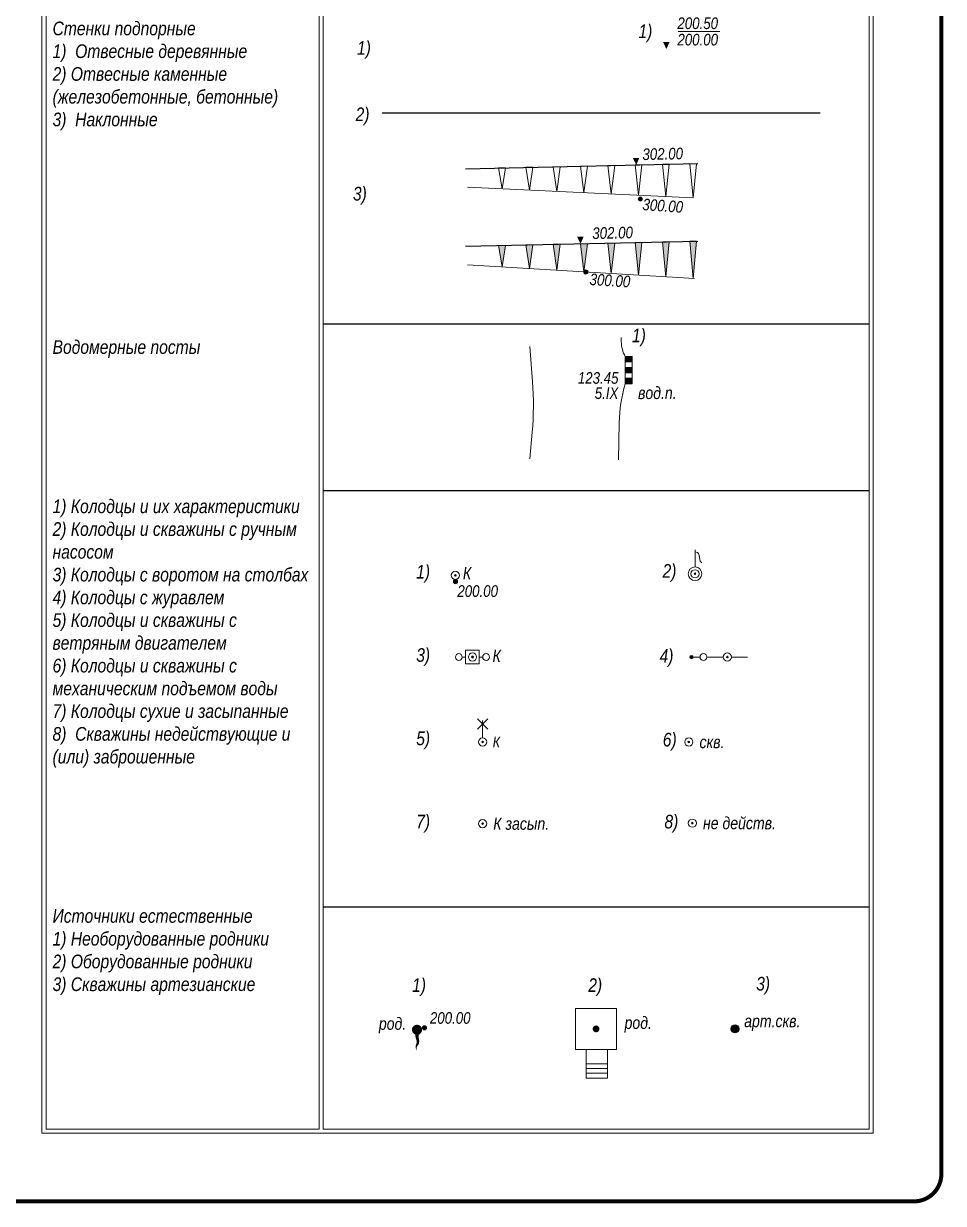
# Model space of a CAD drawing. Header units: metres. Extents: x -331 to 695, y -18 to 691.
# Drawn here: x 458.9 to 526.2, y 306.4 to 392.8 of the extents above; entities that cross this region are included whole.
import ezdxf
from ezdxf.enums import TextEntityAlignment as Align

# ---------------------------------------------------------------- set-up
doc = ezdxf.new("R2010")
doc.units = ezdxf.units.M
doc.layers.add('02 Строения и их части', color=7, linetype='Continuous', lineweight=20)
doc.layers.add('03 Инженерно-технические сооружения', color=7, linetype='Continuous', lineweight=20)
doc.layers.add('16 Гидрография', color=7, linetype='Continuous', lineweight=20, true_color=0x52a500)
doc.layers.add('17 Рельеф', color=7, linetype='Continuous', lineweight=15, true_color=0xa55200)
doc.styles.add('СП_Д', font='ARIALNI.TTF')

# ---------------------------------------------------------------- blocks, each defined once
blk = doc.blocks.new('*U538')
at = {"linetype": 'Continuous', "lineweight": -2}
h = blk.add_hatch(color=256, dxfattribs=at)
h.dxf.hatch_style = 1
h.paths.add_polyline_path([(0.16, 0, 1), (-0.16, 0, 1)])
at = {"color": 7, "linetype": 'Continuous', "lineweight": -2}
blk.add_lwpolyline([(-1, 1), (1, 1), (1, -1), (-1, -1)], close=True, dxfattribs=at)
for points in [[(-1.5, 0), (-1, 0)], [(1, 0), (1.5, 0)]]:
    blk.add_lwpolyline(points, dxfattribs=at)
blk.add_circle((-2, 0), 0.5, dxfattribs=at)
at = {"linetype": 'Continuous', "lineweight": -2}
for radius in [0.6, 0.16]:
    blk.add_circle((0, 0), radius, dxfattribs=at)
at = {"color": 7, "linetype": 'Continuous', "lineweight": -2, "insert": (2.94, 1.07), "char_height": 1.8, "attachment_point": 1, "style": 'СП_Д', "bg_fill": 3, "box_fill_scale": 1, "bg_fill_color": 256, "bg_fill_transparency": 0}
blk.add_mtext('К', dxfattribs=at)
at = {"color": 7, "linetype": 'Continuous', "lineweight": -2}
blk.add_circle((2, 0), 0.5, dxfattribs=at)
blk = doc.blocks.new('СП_7.80')
at = {"linetype": 'Continuous', "lineweight": -2}
blk.add_hatch(color=0, dxfattribs=at).paths.add_polyline_path([(-5.5, 0, 1), (-5, 0, 1)])
h = blk.add_hatch(color=256, dxfattribs=at)
edge = h.paths.add_edge_path()
edge.add_arc((0, 0), 0.12, 0, 360)
at = {"color": 0, "linetype": 'Continuous', "lineweight": -2}
for points in [[(-4, 0), (-5, 0)], [(-0.6, 0), (-3, 0)], [(2.97, 0), (0.6, 0)]]:
    blk.add_lwpolyline(points, dxfattribs=at)
for centre, radius in [((-5.25, 0), 0.25), ((-3.5, 0), 0.5)]:
    blk.add_circle(centre, radius, dxfattribs=at)
at = {"linetype": 'Continuous', "lineweight": -2}
for radius in [0.6, 0.12]:
    blk.add_circle((0, 0), radius, dxfattribs=at)
blk = doc.blocks.new('*U209')
at = {"linetype": 'Continuous', "lineweight": -2}
h = blk.add_hatch(color=256, dxfattribs=at)
h.dxf.hatch_style = 1
h.paths.add_polyline_path([(-0.6, 0, 1), (0.6, 0, 1)])
at = {"linetype": 'Continuous', "lineweight": 5}
blk.add_circle((0, 0), 0.6, dxfattribs=at)
at = {"color": 0, "linetype": 'Continuous', "lineweight": -2, "style": 'СП_Д'}
blk.add_attdef('Скв._001', (1.34, 0.25), '', height=1.8, dxfattribs=at)
blk = doc.blocks.new('*U537')
at = {"linetype": 'Continuous', "lineweight": 15, "ltscale": 0.5}
h = blk.add_hatch(color=256, dxfattribs=at)
h.dxf.hatch_style = 1
edge = h.paths.add_edge_path()
edge.add_arc((0, 0), 0.75, 0, 360)
at = {"linetype": 'Continuous', "lineweight": 15}
blk.add_lwpolyline([(0, 0, 0.6, 0.5, 0), (0, -0.75, 0.5, 0.4, 0.074911), (0.1, -1.45, 0.4, 0.3, -0.221027), (0, -2.21, 0.3, 0, 0.293537), (0, -3.04, 0, 0, 2.511964)], format="xyseb", dxfattribs=at)
at = {"color": 0, "linetype": 'Continuous', "lineweight": -2, "style": 'СП_Д'}
blk.add_attdef('N', (-5.59, 0), '', height=1.8, dxfattribs=at)
blk = doc.blocks.new('СП_Точка')
at = {"linetype": 'Continuous', "lineweight": -2}
h = blk.add_hatch(color=0, dxfattribs=at)
h.dxf.hatch_style = 1
h.paths.add_polyline_path([(-0.15, 0, 1), (0.15, 0, 1)])
at = {"color": 0, "linetype": 'Continuous', "lineweight": 0}
blk.add_circle((0, 0), 0.15, dxfattribs=at)
blk = doc.blocks.new('*U667')
at = {"color": 0, "linetype": 'Continuous', "lineweight": -2, "xscale": 2, "yscale": 2, "zscale": 2}
blk.add_blockref('СП_Точка', (0, 0), dxfattribs=at)
at = {"color": 0, "linetype": 'Continuous', "lineweight": 15, "style": 'СП_Д'}
blk.add_attdef('Z', text='', height=1.7, dxfattribs=at).set_placement((0.9, 2.3), align=Align.TOP_LEFT)
blk = doc.blocks.new('*U475')
at = {"linetype": 'Continuous', "lineweight": 15, "ltscale": 0.5}
h = blk.add_hatch(color=256, dxfattribs=at)
h.dxf.hatch_style = 1
edge = h.paths.add_edge_path()
edge.add_arc((0, 0), 0.5, 0, 360)
at = {"color": 0, "linetype": 'Continuous', "lineweight": -2, "style": 'СП_Д'}
blk.add_attdef('N', (4.18, 0), '', height=1.8, dxfattribs=at)
blk = doc.blocks.new('*U560')
at = {"color": 0, "lineweight": -2}
blk.add_solid([(0, 0), (-0.48, 1.03), (0.48, 1.03)], dxfattribs=at)
at = {"color": 0, "lineweight": -2, "style": 'СП_Д'}
blk.add_attdef('Z', (0.93, 0.69), '', height=1.7, dxfattribs=at)
blk = doc.blocks.new('*U666')
at = {"color": 0, "linetype": 'Continuous', "lineweight": -2, "xscale": 2, "yscale": 2, "zscale": 2}
blk.add_blockref('СП_Точка', (0, 0), dxfattribs=at)
at = {"color": 0, "linetype": 'Continuous', "lineweight": 15, "style": 'СП_Д'}
blk.add_attdef('Z', text='', height=1.7, rotation=356.0544, dxfattribs=at).set_placement((0.5, 0.08), align=Align.TOP_LEFT)
blk = doc.blocks.new('*U561')
at = {"color": 0, "lineweight": -2}
blk.add_solid([(0, 0), (-0.48, 1.03), (0.48, 1.03)], dxfattribs=at)
at = {"color": 0, "lineweight": -2, "style": 'СП_Д'}
blk.add_attdef('Z', (1.75, 0.65), '', height=1.7, dxfattribs=at)
blk = doc.blocks.new('*U709')
at = {"color": 0, "linetype": 'Continuous', "lineweight": -2, "xscale": 2, "yscale": 2, "zscale": 2}
blk.add_blockref('СП_Точка', (0, 0), dxfattribs=at)
at = {"color": 0, "linetype": 'Continuous', "lineweight": 15, "style": 'СП_Д'}
blk.add_attdef('Z', text='', height=1.7, rotation=356.4364, dxfattribs=at).set_placement((0.73, -0.2), align=Align.TOP_LEFT)
blk = doc.blocks.new('*U539')
at = {"ltscale": 0.5}
h = blk.add_hatch(color=0, dxfattribs=at)
h.dxf.hatch_style = 1
h.paths.add_polyline_path([(0, 3.2), (1, 3.2), (1, 4), (0, 4)])
h = blk.add_hatch(color=0, dxfattribs=at)
h.dxf.hatch_style = 1
h.paths.add_polyline_path([(0, 1.6), (1, 1.6), (1, 2.4), (0, 2.4)])
h = blk.add_hatch(color=0, dxfattribs=at)
h.dxf.hatch_style = 1
h.paths.add_polyline_path([(0, 0), (1, 0), (1, 0.8), (0, 0.8)])
at = {"color": 0, "ltscale": 0.5}
for points in [[(0, 0), (1, 0), (1, 4), (0, 4)], [(0, 3.2), (1, 3.2), (1, 4), (0, 4)], [(0, 1.6), (1, 1.6), (1, 2.4), (0, 2.4)], [(0, 0), (1, 0), (1, 0.8), (0, 0.8)]]:
    blk.add_lwpolyline(points, close=True, dxfattribs=at)
at = {"color": 0, "style": 'СП_Д', "flags": 8}
for tag, p in [('ОТМЕТКА', (-1, 0)), ('ДАТА', (-1.02, -2.22))]:
    blk.add_attdef(tag, text='', height=1.7, dxfattribs=at).set_placement(p, align=Align.RIGHT)
blk.add_attdef('ВОДНЫЙ_ПОСТ', (1.87, -2.24), '', height=1.8, dxfattribs=at)
blk = doc.blocks.new('СП_7.79')
at = {"lineweight": 15}
h = blk.add_hatch(color=92, dxfattribs=at)
edge = h.paths.add_edge_path()
edge.add_arc((0, 0), 0.12, 0, 360)
at = {"color": 0, "linetype": 'Continuous', "lineweight": 20}
for points in [[(0, 1), (0, 3.5)], [(0, 3.22), (0.36, 3.11), (0.53, 2.99), (0.62, 2.69), (0.77, 1.87), (1, 1.6)]]:
    blk.add_lwpolyline(points, dxfattribs=at)
blk.add_circle((0, 0), 1, dxfattribs=at)
at = {"color": 92, "lineweight": 15}
for radius in [0.6, 0.12]:
    blk.add_circle((0, 0), radius, dxfattribs=at)
blk = doc.blocks.new('*U238')
at = {"color": 0, "lineweight": -2}
for p, q in [((2.1, 3.16), (2.1, 0)), ((2.8, 3.16), (2.8, 0)), ((3.5, 3.16), (3.5, 0))]:
    blk.add_line(p, q, dxfattribs=at)
blk.add_lwpolyline([(4.2, 3.16), (4.2, 0), (0, 0), (0, 3.16), (4.2, 3.16)], dxfattribs=at)
blk = doc.blocks.new('*U486')
at = {"linetype": 'Continuous', "lineweight": 15, "ltscale": 0.5}
blk.add_lwpolyline([(-0.5, 0), (0, -5), (0.5, 0)], close=True, dxfattribs=at)
blk = doc.blocks.new('*U485')
at = {"linetype": 'Continuous', "lineweight": 15, "ltscale": 0.5}
blk.add_lwpolyline([(-0.5, 0), (0, -4.72), (0.5, 0)], close=True, dxfattribs=at)
blk = doc.blocks.new('*U484')
at = {"linetype": 'Continuous', "lineweight": 15, "ltscale": 0.5}
blk.add_lwpolyline([(-0.5, 0), (0, -4.45), (0.5, 0)], close=True, dxfattribs=at)
blk = doc.blocks.new('*U483')
at = {"linetype": 'Continuous', "lineweight": 15, "ltscale": 0.5}
blk.add_lwpolyline([(-0.5, 0), (0, -4.17), (0.5, 0)], close=True, dxfattribs=at)
blk = doc.blocks.new('*U482')
at = {"linetype": 'Continuous', "lineweight": 15, "ltscale": 0.5}
blk.add_lwpolyline([(-0.5, 0), (0, -3.89), (0.5, 0)], close=True, dxfattribs=at)
blk = doc.blocks.new('*U481')
at = {"linetype": 'Continuous', "lineweight": 15, "ltscale": 0.5}
blk.add_lwpolyline([(-0.5, 0), (0, -3.62), (0.5, 0)], close=True, dxfattribs=at)
blk = doc.blocks.new('*U480')
at = {"linetype": 'Continuous', "lineweight": 15, "ltscale": 0.5}
blk.add_lwpolyline([(-0.5, 0), (0, -3.34), (0.5, 0)], close=True, dxfattribs=at)
blk = doc.blocks.new('*U479')
at = {"linetype": 'Continuous', "lineweight": 15, "ltscale": 0.5}
blk.add_lwpolyline([(-0.5, 0), (0, -3.06), (0.5, 0)], close=True, dxfattribs=at)
blk = doc.blocks.new('*U504')
at = {"linetype": 'Continuous', "lineweight": 15, "ltscale": 0.5}
h = blk.add_hatch(color=0, dxfattribs=at)
h.dxf.hatch_style = 1
h.paths.add_polyline_path([(-0.5, 0), (0, -5.45), (0.5, 0)])
blk.add_lwpolyline([(-0.5, 0), (0, -5.45), (0.5, 0)], close=True, dxfattribs=at)
blk = doc.blocks.new('*U511')
at = {"linetype": 'Continuous', "lineweight": 15, "ltscale": 0.5}
h = blk.add_hatch(color=0, dxfattribs=at)
h.dxf.hatch_style = 1
h.paths.add_polyline_path([(-0.5, 0), (0, -5.12), (0.5, 0)])
blk.add_lwpolyline([(-0.5, 0), (0, -5.12), (0.5, 0)], close=True, dxfattribs=at)
blk = doc.blocks.new('*U510')
at = {"linetype": 'Continuous', "lineweight": 15, "ltscale": 0.5}
h = blk.add_hatch(color=0, dxfattribs=at)
h.dxf.hatch_style = 1
h.paths.add_polyline_path([(-0.5, 0), (0, -4.78), (0.5, 0)])
blk.add_lwpolyline([(-0.5, 0), (0, -4.78), (0.5, 0)], close=True, dxfattribs=at)
blk = doc.blocks.new('*U506')
at = {"linetype": 'Continuous', "lineweight": 15, "ltscale": 0.5}
h = blk.add_hatch(color=0, dxfattribs=at)
h.dxf.hatch_style = 1
h.paths.add_polyline_path([(-0.5, 0), (0, -4.45), (0.5, 0)])
blk.add_lwpolyline([(-0.5, 0), (0, -4.45), (0.5, 0)], close=True, dxfattribs=at)
blk = doc.blocks.new('*U507')
at = {"linetype": 'Continuous', "lineweight": 15, "ltscale": 0.5}
h = blk.add_hatch(color=0, dxfattribs=at)
h.dxf.hatch_style = 1
h.paths.add_polyline_path([(-0.5, 0), (-0.03, -4.12), (0.5, 0)])
blk.add_lwpolyline([(-0.5, 0), (-0.03, -4.12), (0.5, 0)], close=True, dxfattribs=at)
blk = doc.blocks.new('*U508')
at = {"linetype": 'Continuous', "lineweight": 15, "ltscale": 0.5}
h = blk.add_hatch(color=0, dxfattribs=at)
h.dxf.hatch_style = 1
h.paths.add_polyline_path([(-0.5, 0), (0, -3.79), (0.5, 0)])
blk.add_lwpolyline([(-0.5, 0), (0, -3.79), (0.5, 0)], close=True, dxfattribs=at)
blk = doc.blocks.new('*U509')
at = {"linetype": 'Continuous', "lineweight": 15, "ltscale": 0.5}
h = blk.add_hatch(color=0, dxfattribs=at)
h.dxf.hatch_style = 1
h.paths.add_polyline_path([(-0.5, 0), (0, -3.46), (0.5, 0)])
blk.add_lwpolyline([(-0.5, 0), (0, -3.46), (0.5, 0)], close=True, dxfattribs=at)
blk = doc.blocks.new('*U505')
at = {"linetype": 'Continuous', "lineweight": 15, "ltscale": 0.5}
h = blk.add_hatch(color=0, dxfattribs=at)
h.dxf.hatch_style = 1
h.paths.add_polyline_path([(-0.5, 0), (0, -3.13), (0.5, 0)])
blk.add_lwpolyline([(-0.5, 0), (0, -3.13), (0.5, 0)], close=True, dxfattribs=at)
blk = doc.blocks.new('СП_7.81')
at = {"linetype": 'Continuous', "lineweight": 15}
h = blk.add_hatch(color=0, dxfattribs=at)
edge = h.paths.add_edge_path()
edge.add_arc((0, 0), 0.12, 0, 360)
at = {"color": 0, "linetype": 'Continuous', "lineweight": -2}
for points in [[(-0.75, 1.9), (0.75, 3.4)], [(-0.75, 3.4), (0.75, 1.9)], [(0, 0.6), (0, 3.15)]]:
    blk.add_lwpolyline(points, dxfattribs=at)
at = {"color": 0, "linetype": 'Continuous', "lineweight": 15}
for radius in [0.6, 0.12]:
    blk.add_circle((0, 0), radius, dxfattribs=at)
at = {"color": 7, "linetype": 'Continuous', "lineweight": 15, "ltscale": 0.5, "style": 'СП_Д', "flags": 4}
blk.add_attdef('К', text='', height=1.8, dxfattribs=at).set_placement((1.48, 0), align=Align.TOP_LEFT)
blk = doc.blocks.new('*U565')
at = {"linetype": 'Continuous', "lineweight": -2}
h = blk.add_hatch(color=92, dxfattribs=at)
edge = h.paths.add_edge_path()
edge.add_arc((0, 0), 0.12, 0, 360)
at = {"color": 92, "linetype": 'Continuous', "lineweight": -2}
for radius in [0.6, 0.12]:
    blk.add_circle((0, 0), radius, dxfattribs=at)
at = {"color": 0, "linetype": 'Continuous', "lineweight": 15, "ltscale": 0.5, "style": 'СП_Д', "flags": 4}
blk.add_attdef('P', text='', height=1.8, dxfattribs=at).set_placement((1.57, 0), align=Align.MIDDLE_LEFT)
blk = doc.blocks.new('*U566')
at = {"linetype": 'Continuous', "lineweight": -2}
h = blk.add_hatch(color=92, dxfattribs=at)
edge = h.paths.add_edge_path()
edge.add_arc((0, 0), 0.12, 0, 360)
at = {"color": 92, "linetype": 'Continuous', "lineweight": -2}
for radius in [0.6, 0.12]:
    blk.add_circle((0, 0), radius, dxfattribs=at)
at = {"color": 0, "linetype": 'Continuous', "lineweight": 15, "ltscale": 0.5, "style": 'СП_Д', "flags": 4}
blk.add_attdef('P', text='', height=1.8, dxfattribs=at).set_placement((1.11, 0.31), align=Align.MIDDLE_LEFT)
blk = doc.blocks.new('*U725')
at = {"color": 0, "linetype": 'Continuous', "lineweight": -2, "xscale": 2, "yscale": 2, "zscale": 2}
blk.add_blockref('СП_Точка', (0, 0), dxfattribs=at)
at = {"color": 0, "linetype": 'Continuous', "lineweight": 15, "style": 'СП_Д'}
blk.add_attdef('Z', text='', height=1.7, dxfattribs=at).set_placement((0.39, -0.52), align=Align.TOP_LEFT)
blk = doc.blocks.new('*U813')
at = {"color": 0, "linetype": 'Continuous'}
blk.add_lwpolyline([(1.73, 2.59), (7.85, 2.59)], dxfattribs=at)
blk.add_solid([(-0.48, 1.03), (0.48, 1.03), (0, 0)], dxfattribs=at)
at = {"color": 0, "linetype": 'Continuous', "style": 'СП_Д'}
for tag, p in [('V', (1.73, 4.64)), ('N', (1.73, 2.24))]:
    blk.add_attdef(tag, text='', height=1.7, dxfattribs=at).set_placement(p, align=Align.TOP_LEFT)

msp = doc.modelspace()

# ---------------------------------------------------------------- linework, layer by layer
at = {"color": 7, "linetype": 'Continuous', "lineweight": 13, "ltscale": 0.5}
for points in [[(460.2, 311.502), (521.1, 311.502), (521.1, 455.482), (460.2, 455.482)], [(460.5, 311.802), (480.5, 311.802), (480.5, 443.531), (460.5, 443.531)], [(480.8, 311.802), (520.8, 311.802), (520.8, 443.531), (480.8, 443.531)]]:
    msp.add_lwpolyline(points, close=True, dxfattribs=at)
at = {"color": 253, "ltscale": 0.5}
for points in [[(480.8, 370.778), (520.8, 370.778)], [(480.8, 358.575), (520.8, 358.575)], [(480.8, 328.069), (520.8, 328.069)]]:
    msp.add_lwpolyline(points, dxfattribs=at)
at = {"layer": '02 Строения и их части', "linetype": 'Continuous', "lineweight": 15, "ltscale": 0.5}
msp.add_lwpolyline([(499.3, 317.636), (502.3, 317.636), (502.3, 320.636), (499.3, 320.636)], close=True, dxfattribs=at)
at = {"layer": '03 Инженерно-технические сооружения', "lineweight": -2, "ltscale": 0.5}
msp.add_lwpolyline([(485.126, 386.247), (517.227, 386.248)], dxfattribs=at)
at = {"layer": '03 Инженерно-технические сооружения', "linetype": 'Continuous', "lineweight": 30, "ltscale": 0.5}
for points in [[(491.223, 382.145), (508.247, 382.522)], [(491.224, 376.462), (508.248, 376.839)]]:
    msp.add_lwpolyline(points, dxfattribs=at)
at = {"layer": '03 Инженерно-технические сооружения', "linetype": 'Continuous', "lineweight": 20, "ltscale": 0.5}
for points in [[(507.914, 380.014), (491.377, 380.793)], [(508.01, 374.103), (491.377, 375.111)]]:
    msp.add_lwpolyline(points, dxfattribs=at)
at = {"layer": '16 Гидрография'}
for points in [[(495.958, 369.12), (496.144, 366.558, -0.038417), (496.127, 362.838), (495.959, 360.885)], [(502.632, 369.787), (502.643, 369.458, 0.122141), (502.943, 368.396, 0.580814)], [(502.452, 360.824), (502.503, 363.532, -0.066956), (502.943, 366.396, -0.748136)]]:
    msp.add_lwpolyline(points, format="xyb", dxfattribs=at)

# ---------------------------------------------------------------- block references
at = {"layer": '02 Строения и их части', "color": 0, "linetype": 'Continuous', "lineweight": 20, "ltscale": 0.5, "xscale": 0.5, "yscale": 0.5, "zscale": 0.5, "rotation": 270}
msp.add_blockref('*U238', (500.065, 317.636), dxfattribs=at)
at = {"layer": '03 Инженерно-технические сооружения', "color": 0, "linetype": 'Continuous', "lineweight": 20, "ltscale": 0.5}
ref = msp.add_blockref('*U813', (505.95, 390.911), dxfattribs=dict(at, xscale=0.5, yscale=0.5, zscale=0.5))
ref.add_attrib('V_001', '200.50', (506.759, 392.377), dxfattribs={"layer": '0', "color": 0, "linetype": 'Continuous', "height": 0.85, "style": 'СП_Д'})
ref.add_attrib('N_001', '200.00', (506.759, 391.177), dxfattribs={"layer": '0', "color": 0, "linetype": 'Continuous', "height": 0.85, "style": 'СП_Д'})
at = {"layer": '03 Инженерно-технические сооружения', "color": 0, "linetype": 'Continuous', "lineweight": 20, "ltscale": 2, "xscale": 0.5, "yscale": 0.5, "zscale": 0.5, "rotation": 1.267531289181195}
for name, p in [('*U560', (503.745, 382.422)), ('*U561', (499.663, 376.649))]:
    msp.add_blockref(name, p, dxfattribs=at).add_auto_attribs({'Z': '302.00'})
at = {"layer": '03 Инженерно-технические сооружения', "linetype": 'Continuous', "lineweight": 15, "ltscale": 0.5, "xscale": 0.5, "yscale": 0.5, "zscale": 0.5}
for name, p in [('*U479', (493.914, 382.205)), ('*U480', (495.914, 382.249)), ('*U481', (497.914, 382.293)), ('*U482', (499.914, 382.337)), ('*U483', (501.914, 382.382)), ('*U484', (503.914, 382.426)), ('*U485', (505.914, 382.47)), ('*U486', (507.914, 382.514)), ('*U504', (507.914, 376.832)), ('*U505', (493.914, 376.522)), ('*U509', (495.914, 376.566)), ('*U508', (497.914, 376.61)), ('*U507', (499.914, 376.655)), ('*U506', (501.914, 376.699)), ('*U510', (503.914, 376.743)), ('*U511', (505.914, 376.787))]:
    msp.add_blockref(name, p, dxfattribs=at)
at = {"layer": '16 Гидрография', "color": 0, "linetype": 'Continuous', "lineweight": 20}
ref = msp.add_blockref('*U539', (502.943, 366.396), dxfattribs=dict(at, xscale=0.5, yscale=0.5, zscale=0.5))
ref.add_attrib('ОТМЕТКА', '123.45', dxfattribs={"layer": '0', "color": 0, "height": 0.85, "style": 'СП_Д'}).set_placement((502.443, 366.396), align=Align.RIGHT)
ref.add_attrib('ДАТА', '5.IX', dxfattribs={"layer": '0', "color": 0, "height": 0.85, "style": 'СП_Д'}).set_placement((502.434, 365.286), align=Align.RIGHT)
ref.add_attrib('ВОДНЫЙ_ПОСТ', 'вод.п.', (503.877, 365.276), dxfattribs={"layer": '0', "color": 0, "height": 0.9, "style": 'СП_Д'})
at = {"layer": '16 Гидрография', "color": 0, "linetype": 'Continuous', "lineweight": 20, "xscale": 0.5, "yscale": 0.5, "zscale": 0.5}
for name, p in [('СП_7.79', (508.05, 352.474)), ('СП_7.80', (510.419, 346.373))]:
    msp.add_blockref(name, p, dxfattribs=at)
at = {"layer": '16 Гидрография', "color": 0, "linetype": 'Continuous', "lineweight": 15, "ltscale": 0.5, "xscale": 0.5, "yscale": 0.5, "zscale": 0.5}
for name, p, values in [('*U566', (490.489, 352.359), {'P': 'К'}), ('*U565', (507.595, 340.153), {'P': 'скв.'}), ('*U565', (492.486, 334.17), {'P': 'К засып.'}), ('*U565', (507.851, 334.21), {'P': 'не действ.'})]:
    msp.add_blockref(name, p, dxfattribs=at).add_auto_attribs(values)
at = {"layer": '16 Гидрография', "linetype": 'Continuous', "lineweight": 15, "ltscale": 0.5}
ref = msp.add_blockref('СП_7.81', (492.486, 340.153), dxfattribs=dict(at, xscale=0.5, yscale=0.5, zscale=0.5))
ref.add_attrib('К', 'К', dxfattribs={"layer": '0', "color": 7, "linetype": 'Continuous', "lineweight": 15, "ltscale": 0.5, "height": 0.8, "style": 'СП_Д', "flags": 4}).set_placement((493.227, 340.153), align=Align.MIDDLE_LEFT)
at = {"layer": '16 Гидрография', "color": 0, "linetype": 'Continuous', "lineweight": 20, "xscale": 0.5, "yscale": 0.5, "zscale": 0.5}
for name, p, values in [('*U537', (487.681, 319.07), {'N': 'род.'}), ('*U475', (500.8, 319.136), {'N': 'род.'}), ('*U209', (510.984, 319.136), {'Скв._001': 'арт.скв.'})]:
    msp.add_blockref(name, p, dxfattribs=at).add_auto_attribs(values)
at = {"layer": '16 Гидрография', "color": 0, "linetype": 'Continuous', "lineweight": 20, "ltscale": 0.5}
ref = msp.add_blockref('*U667', (488.233, 319.215), dxfattribs=dict(at, xscale=0.5, yscale=0.5, zscale=0.5))
ref.add_attrib('Z_001', '200.00', (488.626, 319.512), dxfattribs={"layer": '0', "color": 0, "linetype": 'Continuous', "lineweight": 15, "height": 0.85, "style": 'СП_Д'})
at = {"layer": '17 Рельеф', "color": 0, "linetype": 'Continuous', "lineweight": 20, "ltscale": 0.5}
ref = msp.add_blockref('*U666', (504.037, 379.924), dxfattribs=dict(at, xscale=0.5, yscale=0.5, zscale=0.5))
ref.add_attrib('Z_001', '300.00', (504.175, 379.116), dxfattribs={"layer": '0', "color": 0, "linetype": 'Continuous', "lineweight": 15, "height": 0.85, "rotation": 356.05436, "style": 'СП_Д'})
ref = msp.add_blockref('*U709', (500.047, 374.58), dxfattribs=dict(at, xscale=0.5, yscale=0.5, zscale=0.5))
ref.add_attrib('Z_001', '300.00', (500.304, 373.632), dxfattribs={"layer": '0', "color": 0, "linetype": 'Continuous', "lineweight": 15, "height": 0.85, "rotation": 356.43645, "style": 'СП_Д'})
ref = msp.add_blockref('*U725', (490.498, 351.894), dxfattribs=dict(at, xscale=0.5, yscale=0.5, zscale=0.5))
ref.add_attrib('Z_001', '200.00', (490.637, 350.781), dxfattribs={"layer": '0', "color": 0, "linetype": 'Continuous', "lineweight": 15, "height": 0.85, "style": 'СП_Д'})

# ---------------------------------------------------------------- texts
at = {"color": 7, "ltscale": 0.5, "insert": (460.979, 442.933), "char_height": 1, "width": 19.22202, "attachment_point": 1, "style": 'СП_Д'}
msp.add_mtext('1) Водопропускные трубы под дорогами\\P2) Трубы под дорогами на съездах с дорог и улиц\\P3) Характеристики труб на планах мелиоративного назанчения \\P\\P\\P1) Пешеходные мосты и мосты до 1м\\P2) Малые мосты\\Pдлиной от 1 до 3 м\\P\\PКаналы, канализованные участки рек и канавы:\\P1)  Наземные\\P2) Наземные бетонированные\\P3) Канавы сухие и их характеристики\\P\\PУстья дренажных коллекторов на осушительных каналах\\P\\P\\P\\P\\P\\P\\P\\PСтенки подпорные \\P1)  Отвесные деревянные\\P2) Отвесные каменные (железобетонные, бетонные)\\P3)  Наклонные\\P\\P\\P\\P\\P\\P\\P\\P\\P\\PВодомерные посты\\P\\P\\P\\P\\P\\P\\P1) Колодцы и их характеристики\\P2) Колодцы и скважины с ручным насосом\\P3) Колодцы с воротом на столбах\\P4) Колодцы с журавлем\\P5) Колодцы и скважины с ветряным двигателем\\P6) Колодцы и скважины с механическим подъемом воды\\P7) Колодцы сухие и засыпанные\\P8)  Скважины недействующие и (или) заброшенные\\P\\P\\P\\P\\P\\P\\PИсточники естественные\\P1) Необорудованные родники\\P2) Оборудованные родники\\P3) Скважины артезианские ', dxfattribs=at)
at = {"color": 212, "lineweight": 13, "true_color": 0xe000e0, "char_height": 1, "width": 1, "attachment_point": 5, "style": 'СП_Д'}
for s, insert in [('1)', (504.415, 392.064)), ('1)', (483.793, 390.846)), ('2)', (483.69, 385.981)), ('3)', (483.494, 380.167)), ('1)', (503.94, 369.785)), ('1)', (488.131, 352.474)), ('2)', (506.18, 352.532)), ('3)', (488.131, 346.373)), ('4)', (505.962, 346.304)), ('5)', (488.131, 340.271)), ('6)', (506.2, 340.174)), ('7)', (488.131, 334.17)), ('8)', (506.318, 334.169)), ('1)', (487.831, 322.19)), ('2)', (500.737, 322.19)), ('3)', (513.039, 322.295))]:
    msp.add_mtext(s, dxfattribs=dict(at, insert=insert))

# ---------------------------------------------------------------- next in the draw order: block references
at = {"layer": '16 Гидрография', "color": 0, "linetype": 'Continuous', "lineweight": 20, "xscale": 0.5, "yscale": 0.5, "zscale": 0.5}
msp.add_blockref('*U538', (491.745, 346.373), dxfattribs=at)

# ---------------------------------------------------------------- next in the draw order: linework, layer by layer
at = {"color": 252, "linetype": 'Continuous', "lineweight": 15, "ltscale": 0.5, "const_width": 0.3}
msp.add_lwpolyline([(-4.1, 691.186), (524.1, 691.186, -0.414214), (526.1, 689.186), (526.1, 308.502, -0.414214), (524.1, 306.502), (-4.1, 306.502, -0.414214), (-6.1, 308.502), (-6.1, 689.186, -0.414214)], format="xyb", close=True, dxfattribs=at)

doc.saveas('drawing.dxf')
